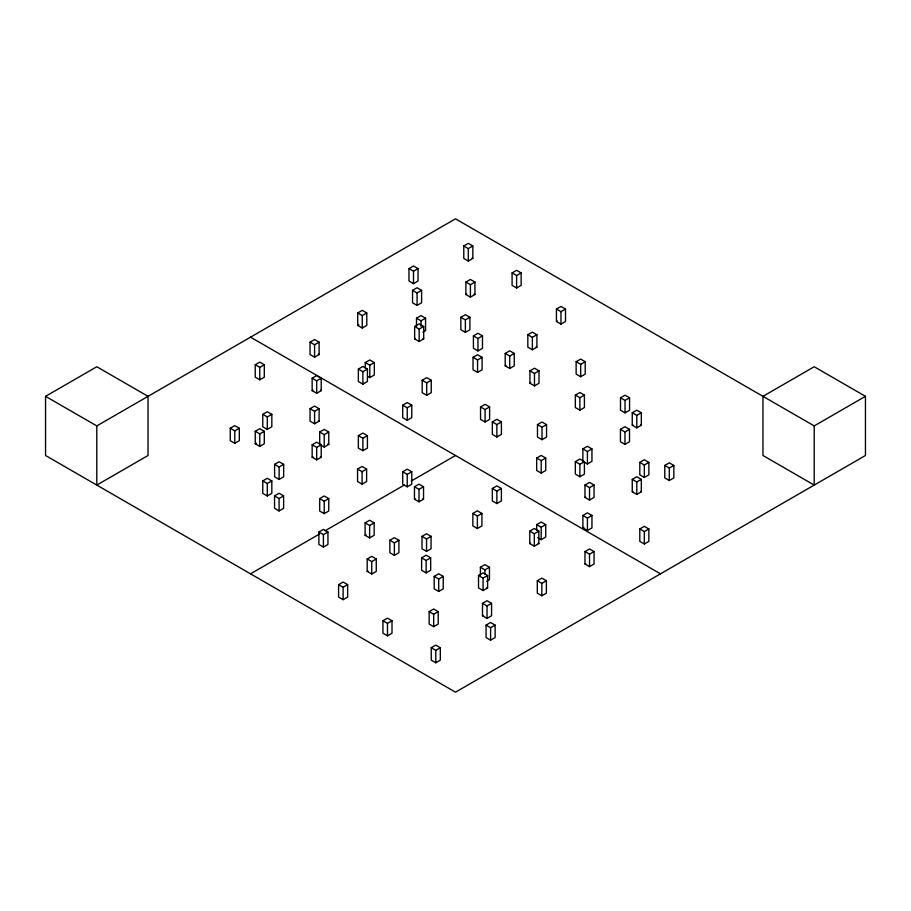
<?xml version="1.0" encoding="UTF-8"?>
<svg xmlns="http://www.w3.org/2000/svg" width="911" height="911" viewBox="0 0 911 911"><rect width="100%" height="100%" fill="white"/><g stroke="black" fill="none" stroke-linecap="round" stroke-linejoin="round"><path stroke-width="1.37" d="M45.55 396.331L96.794 366.746L148.037 396.331L148.037 455.5L96.794 485.085L96.794 425.915L45.55 396.331L45.55 455.5L455.5 692.178L865.45 455.5L865.45 396.331L814.206 366.746L762.962 396.331L762.962 455.5L814.206 485.085L814.206 425.915L865.45 396.331M96.794 425.915L455.5 218.822L814.206 425.915M408.971 268.597L413.503 265.978L418.035 268.597L418.035 281.032L413.503 283.651L408.971 281.032L408.971 268.597L413.503 271.216L418.035 268.597M255.239 364.753L259.772 362.134L264.304 364.753L264.304 377.188L259.772 379.796L255.239 377.188L255.239 364.753L259.772 367.361L264.304 364.753M463.779 245.981L468.311 243.362L472.843 245.981L472.843 258.417L468.311 261.036L463.779 258.417L463.779 245.981L468.311 248.601L472.843 245.981M357.727 312.974L362.259 310.355L366.791 312.974L366.791 325.409L362.259 328.028L357.727 325.409L357.727 312.974L362.259 315.593L366.791 312.974M310.047 342.137L314.58 339.518L319.112 342.137L319.112 354.573L314.58 357.18L310.047 354.573L310.047 342.137L314.58 344.745L319.112 342.137M412.535 290.358L417.067 287.739L421.599 290.358L421.599 302.794L417.067 305.413L412.535 302.794L412.535 290.358L417.067 292.978L421.599 290.358M357.727 325.409L358.82 324.771M465.885 282.08L470.418 279.461L474.95 282.08L474.95 294.515L470.418 297.134L465.885 294.515L465.885 282.08L470.418 284.699L474.95 282.08M312.154 378.224L316.686 375.617L321.219 378.224L321.219 390.66L316.686 393.279L312.154 390.66L312.154 378.224L316.686 380.844L321.219 378.224M416.498 326.48L416.498 318.19L421.03 315.582L425.562 318.19L425.562 330.625L422.886 332.173M230.244 428.25L234.776 425.631L239.308 428.25L239.308 440.685L234.776 443.304L230.244 440.685L230.244 428.25L234.776 430.869L239.308 428.25M465.885 294.515L466.705 294.037M416.498 318.19L421.03 320.809L425.562 318.19M414.642 326.457L419.174 323.838L423.706 326.457L423.706 338.892L419.174 341.511L414.642 338.892L414.642 326.457L419.174 329.076L423.706 326.457M262.767 414.346L267.299 411.726L271.831 414.346L271.831 426.781L267.299 429.4L262.767 426.781L262.767 414.346L267.299 416.965L271.831 414.346M512.084 272.924L516.617 270.316L521.149 272.924L521.149 285.359L516.617 287.978L512.084 285.359L512.084 272.924L516.617 275.543L521.149 272.924M312.154 390.66L312.974 390.193M365.254 368.101L365.254 362.567L369.786 359.959L374.319 362.567L374.319 375.002L369.786 377.621L367.782 376.471M358.353 369.08L362.885 366.461L367.418 369.08L367.418 381.515L362.885 384.135L358.353 381.515L358.353 369.08L362.885 371.699L367.418 369.08M414.642 338.892L415.462 338.414M255.239 431.313L259.772 428.694L264.304 431.313L264.304 443.748L259.772 446.367L255.239 443.748L255.239 431.313L259.772 433.932L264.304 431.313M365.254 362.567L369.786 365.186L374.319 362.567M460.841 317.301L465.373 314.694L469.905 317.301L469.905 329.736L465.373 332.356L460.841 329.736L460.841 317.301L465.373 319.92L469.905 317.301M310.047 408.697L314.58 406.078L319.112 408.697L319.112 421.133L314.58 423.752L310.047 421.133L310.047 408.697L314.58 411.316L319.112 408.697M255.239 443.748L256.333 443.122M473.424 335.874L477.956 333.255L482.488 335.874L482.488 348.309L477.956 350.929L473.424 348.309L473.424 335.874L477.956 338.493L482.488 335.874M319.693 432.03L324.225 429.411L328.757 432.03L328.757 444.466L324.225 447.085L319.693 444.466L319.693 432.03L324.225 434.649L328.757 432.03M274.598 464.371L279.13 461.752L283.663 464.371L283.663 476.806L279.13 479.425L274.598 476.806L274.598 464.371L279.13 466.99L283.663 464.371M422.18 380.251L426.712 377.632L431.245 380.251L431.245 392.687L426.712 395.306L422.18 392.687L422.18 380.251L426.712 382.871L431.245 380.251M312.154 444.796L316.686 442.177L321.219 444.796L321.219 457.231L316.686 459.85L312.154 457.231L312.154 444.796L316.686 447.415L321.219 444.796M473.025 357.351L477.558 354.732L482.09 357.351L482.09 369.786L477.558 372.405L473.025 369.786L473.025 357.351L477.558 359.97L482.09 357.351M556.439 309.045L560.971 306.438L565.503 309.045L565.503 321.481L560.971 324.1L556.439 321.481L556.439 309.045L560.971 311.664L565.503 309.045M262.767 480.917L267.299 478.298L271.831 480.917L271.831 493.352L267.299 495.96L262.767 493.352L262.767 480.917L267.299 483.525L271.831 480.917M312.154 457.231L312.974 456.753M402.708 405.201L407.24 402.582L411.772 405.201L411.772 417.637L407.24 420.256L402.708 417.637L402.708 405.201L407.24 407.821L411.772 405.201M527.833 334.736L532.366 332.116L536.898 334.736L536.898 347.171L532.366 349.79L527.833 347.171L527.833 334.736L532.366 337.355L536.898 334.736M358.353 435.652L362.885 433.032L367.418 435.652L367.418 448.087L362.885 450.694L358.353 448.087L358.353 435.652L362.885 438.259L367.418 435.652M556.439 321.481L557.27 321.002M505.195 353.422L509.727 350.815L514.26 353.422L514.26 365.858L509.727 368.477L505.195 365.858L505.195 353.422L509.727 356.042L514.26 353.422M274.541 495.903L279.073 493.284L283.606 495.903L283.606 508.338L279.073 510.946L274.541 508.338L274.541 495.903L279.073 498.511L283.606 495.903M505.195 365.858L506.026 365.379M357.556 469.074L362.088 466.455L366.621 469.074L366.621 481.509L362.088 484.128L357.556 481.509L357.556 469.074L362.088 471.693L366.621 469.074M529.94 370.834L534.472 368.215L539.005 370.834L539.005 383.269L534.472 385.888L529.94 383.269L529.94 370.834L534.472 373.453L539.005 370.834M319.693 498.59L324.225 495.983L328.757 498.59L328.757 511.025L324.225 513.645L319.693 511.025L319.693 498.59L324.225 501.209L328.757 498.59M480.552 406.955L485.085 404.336L489.617 406.955L489.617 419.39L485.085 421.998L480.552 419.39L480.552 406.955L485.085 409.563L489.617 406.955M529.94 383.269L530.76 382.791M576.139 361.69L580.671 359.071L585.204 361.69L585.204 374.125L580.671 376.733L576.139 374.125L576.139 361.69L580.671 364.298L585.204 361.69M402.708 471.773L407.24 469.154L411.772 471.773L411.772 484.208L407.24 486.816L402.708 484.208L402.708 471.773L407.24 474.38L411.772 471.773M492.327 421.93L496.859 419.322L501.392 421.93L501.392 434.365L496.859 436.984L492.327 434.365L492.327 421.93L496.859 424.549L501.392 421.93M318.884 532.013L323.416 529.405L327.949 532.013L327.949 544.448L323.416 547.067L318.884 544.448L318.884 532.013L323.416 534.632L327.949 532.013M250.525 573.839L319.237 534.165M325.056 530.806L404.256 485.085M411.248 481.054L455.5 455.5M414.471 486.747L419.003 484.14L423.547 486.747L423.547 499.182L419.003 501.802L414.471 499.182L414.471 486.747L419.003 489.366L423.547 486.747M575.342 395.112L579.874 392.493L584.407 395.112L584.407 407.547L579.874 410.155L575.342 407.547L575.342 395.112L579.874 397.72L584.407 395.112M365.095 522.868L369.627 520.249L374.159 522.868L374.159 535.304L369.627 537.923L365.095 535.304L365.095 522.868L369.627 525.488L374.159 522.868M537.479 424.628L542.011 422.009L546.543 424.628L546.543 437.064L542.011 439.683L537.479 437.064L537.479 424.628L542.011 427.248L546.543 424.628M414.471 499.182L415.154 498.795M365.095 535.304L366.097 534.723M620.493 397.8L625.026 395.192L629.558 397.8L629.558 410.235L625.026 412.854L620.493 410.235L620.493 397.8L625.026 400.419L629.558 397.8M389.84 540.28L394.372 537.661L398.904 540.28L398.904 552.715L394.372 555.323L389.84 552.715L389.84 540.28L394.372 542.888L398.904 540.28M536.67 458.051L541.202 455.443L545.735 458.051L545.735 470.486L541.202 473.105L536.67 470.486L536.67 458.051L541.202 460.67L545.735 458.051M367.19 558.967L371.734 556.348L376.266 558.967L376.266 571.402L371.734 574.021L367.19 571.402L367.19 558.967L371.734 561.586L376.266 558.967M492.327 488.501L496.859 485.882L501.392 488.501L501.392 500.936L496.859 503.555L492.327 500.936L492.327 488.501L496.859 491.12L501.392 488.501M632.257 412.785L636.789 410.178L641.333 412.785L641.333 425.221L636.789 427.84L632.257 425.221L632.257 412.785L636.789 415.405L641.333 412.785M338.596 584.657L343.128 582.038L347.66 584.657L347.66 597.092L343.128 599.7L338.596 597.092L338.596 584.657L343.128 587.265L347.66 584.657M422.009 536.351L426.542 533.732L431.074 536.351L431.074 548.786L426.542 551.406L422.009 548.786L422.009 536.351L426.542 538.97L431.074 536.351M367.19 571.402L367.919 570.981M582.881 461.342L582.881 448.907L587.413 446.288L591.945 448.907L591.945 461.342L587.413 463.961L583.7 461.82M472.855 513.451L477.387 510.832L481.919 513.451L481.919 525.886L477.387 528.505L472.855 525.886L472.855 513.451L477.387 516.07L481.919 513.451M620.437 429.332L624.969 426.712L629.501 429.332L629.501 441.767L624.969 444.386L620.437 441.767L620.437 429.332L624.969 431.951L629.501 429.332M632.257 425.221L632.94 424.833M582.881 448.907L587.413 451.526L591.945 448.907M575.342 461.672L579.874 459.053L584.407 461.672L584.407 474.107L579.874 476.726L575.342 474.107L575.342 461.672L579.874 464.291L584.407 461.672M421.611 557.828L426.143 555.209L430.675 557.828L430.675 570.263L426.143 572.882L421.611 570.263L421.611 557.828L426.143 560.447L430.675 557.828M584.976 485.005L589.519 482.386L594.052 485.005L594.052 497.44L589.519 500.059L584.976 497.44L584.976 485.005L589.519 487.624L594.052 485.005M434.183 576.401L438.715 573.782L443.247 576.401L443.247 588.836L438.715 591.444L434.183 588.836L434.183 576.401L438.715 579.009L443.247 576.401M639.795 462.389L644.328 459.77L648.86 462.389L648.86 474.825L644.328 477.444L639.795 474.825L639.795 462.389L644.328 465.009L648.86 462.389M536.67 530.145L536.67 524.622L541.202 522.003L545.735 524.622L545.735 537.057L541.202 539.676L537.718 537.661M584.976 497.44L585.705 497.019M529.769 531.136L534.301 528.517L538.845 531.136L538.845 543.571L534.301 546.179L529.769 543.571L529.769 531.136L534.301 533.744L538.845 531.136M536.67 524.622L541.202 527.241L545.735 524.622M382.939 620.778L387.471 618.159L392.003 620.778L392.003 633.213L387.471 635.821L382.939 633.213L382.939 620.778L387.471 623.386L392.003 620.778M632.257 479.357L636.789 476.738L641.333 479.357L641.333 491.792L636.789 494.411L632.257 491.792L632.257 479.357L636.789 481.976L641.333 479.357M480.393 575.536L480.393 567.246L484.925 564.626L489.458 567.246L489.458 579.681L486.77 581.229M664.779 465.453L669.312 462.834L673.844 465.453L673.844 477.888L669.312 480.507L664.779 477.888L664.779 465.453L669.312 468.072L673.844 465.453M529.769 543.571L530.453 543.172M480.393 567.246L484.925 569.865L489.458 567.246M478.526 575.513L483.058 572.894L487.601 575.513L487.601 587.948L483.058 590.556L478.526 587.948L478.526 575.513L483.058 578.121L487.601 575.513M582.881 515.478L587.413 512.859L591.945 515.478L591.945 527.913L587.413 530.521L582.881 527.913L582.881 515.478L587.413 518.086L591.945 515.478M632.257 491.792L632.94 491.405M429.149 611.623L433.682 609.003L438.214 611.623L438.214 624.058L433.682 626.677L429.149 624.058L429.149 611.623L433.682 614.242L438.214 611.623M582.881 527.913L583.883 527.332M482.488 603.344L487.032 600.725L491.564 603.344L491.564 615.779L487.032 618.398L482.488 615.779L482.488 603.344L487.032 605.963L491.564 603.344M584.976 551.565L589.519 548.957L594.052 551.565L594.052 564L589.519 566.619L584.976 564L584.976 551.565L589.519 554.184L594.052 551.565M537.308 580.728L541.84 578.109L546.372 580.728L546.372 593.163L541.84 595.783L537.308 593.163L537.308 580.728L541.84 583.347L546.372 580.728M482.488 615.779L483.217 615.358M431.245 647.721L435.788 645.102L440.32 647.721L440.32 660.156L435.788 662.775L431.245 660.156L431.245 647.721L435.788 650.34L440.32 647.721M639.795 528.949L644.328 526.342L648.86 528.949L648.86 541.385L644.328 544.004L639.795 541.385L639.795 528.949L644.328 531.568L648.86 528.949M584.976 564L585.705 563.59M486.064 625.105L490.596 622.486L495.128 625.105L495.128 637.541L490.596 640.16L486.064 637.541L486.064 625.105L490.596 627.725L495.128 625.105M472.126 257.995L472.843 258.417M474.13 294.037L474.95 294.515M536.18 346.749L536.898 347.171M640.649 424.833L641.333 425.221M422.886 338.414L423.706 338.892M640.649 491.405L641.333 491.792M318.394 354.151L319.112 354.573M250.525 337.161L660.475 573.839M320.399 390.193L321.219 390.66M538.162 543.172L538.845 543.571M318.394 420.723L319.112 421.133M327.812 443.919L328.757 444.466M422.863 498.795L423.547 499.182M320.399 456.753L321.219 457.231M486.918 587.549L487.601 587.948M669.312 468.072L669.312 480.507M644.328 465.009L644.328 477.444M644.328 531.568L644.328 544.004M636.789 415.405L636.789 427.84M636.789 481.976L636.789 494.411M625.026 400.419L625.026 412.854M624.969 431.951L624.969 444.386M589.519 487.624L589.519 500.059M589.519 554.184L589.519 566.619M587.413 451.526L587.413 463.961M587.413 518.086L587.413 530.521M580.671 364.298L580.671 376.733M579.874 397.72L579.874 410.155M579.874 464.291L579.874 476.726M560.971 311.664L560.971 324.1M542.011 427.248L542.011 439.683M541.84 583.347L541.84 595.783M541.202 460.67L541.202 473.105M541.202 527.241L541.202 539.676M534.472 373.453L534.472 385.888M534.301 533.744L534.301 546.179M532.366 337.355L532.366 349.79M516.617 275.543L516.617 287.978M509.727 356.042L509.727 368.477M496.859 424.549L496.859 436.984M496.859 491.12L496.859 503.555M490.596 627.725L490.596 640.16M487.032 605.963L487.032 618.398M485.085 409.563L485.085 421.998M484.925 569.865L484.925 574.01M483.058 578.121L483.058 590.556M477.956 338.493L477.956 350.929M477.558 359.97L477.558 372.405M477.387 516.07L477.387 528.505M470.418 284.699L470.418 297.134M468.311 248.601L468.311 261.036M465.373 319.92L465.373 332.356M438.715 579.009L438.715 591.444M435.788 650.34L435.788 662.775M433.682 614.242L433.682 626.677M426.712 382.871L426.712 395.306M426.542 538.97L426.542 551.406M426.143 560.447L426.143 572.882M421.03 320.809L421.03 326.343M419.174 329.076L419.174 341.511M419.003 489.366L419.003 501.802M417.067 292.978L417.067 305.413M413.503 271.216L413.503 283.651M407.24 407.821L407.24 420.256M407.24 474.38L407.24 486.816M394.372 542.888L394.372 555.323M387.471 623.386L387.471 635.821M371.734 561.586L371.734 574.021M369.786 365.186L369.786 377.621M369.627 525.488L369.627 537.923M362.885 371.699L362.885 384.135M362.885 438.259L362.885 450.694M362.259 315.593L362.259 328.028M362.088 471.693L362.088 484.128M343.128 587.265L343.128 599.7M324.225 434.649L324.225 447.085M324.225 501.209L324.225 513.645M323.416 534.632L323.416 547.067M316.686 380.844L316.686 393.279M316.686 447.415L316.686 459.85M314.58 344.745L314.58 357.18M314.58 411.316L314.58 423.752M279.13 466.99L279.13 479.425M279.073 498.511L279.073 510.946M267.299 416.965L267.299 429.4M267.299 483.525L267.299 495.96M259.772 367.361L259.772 379.796M259.772 433.932L259.772 446.367M234.776 430.869L234.776 443.304"/></g></svg>
